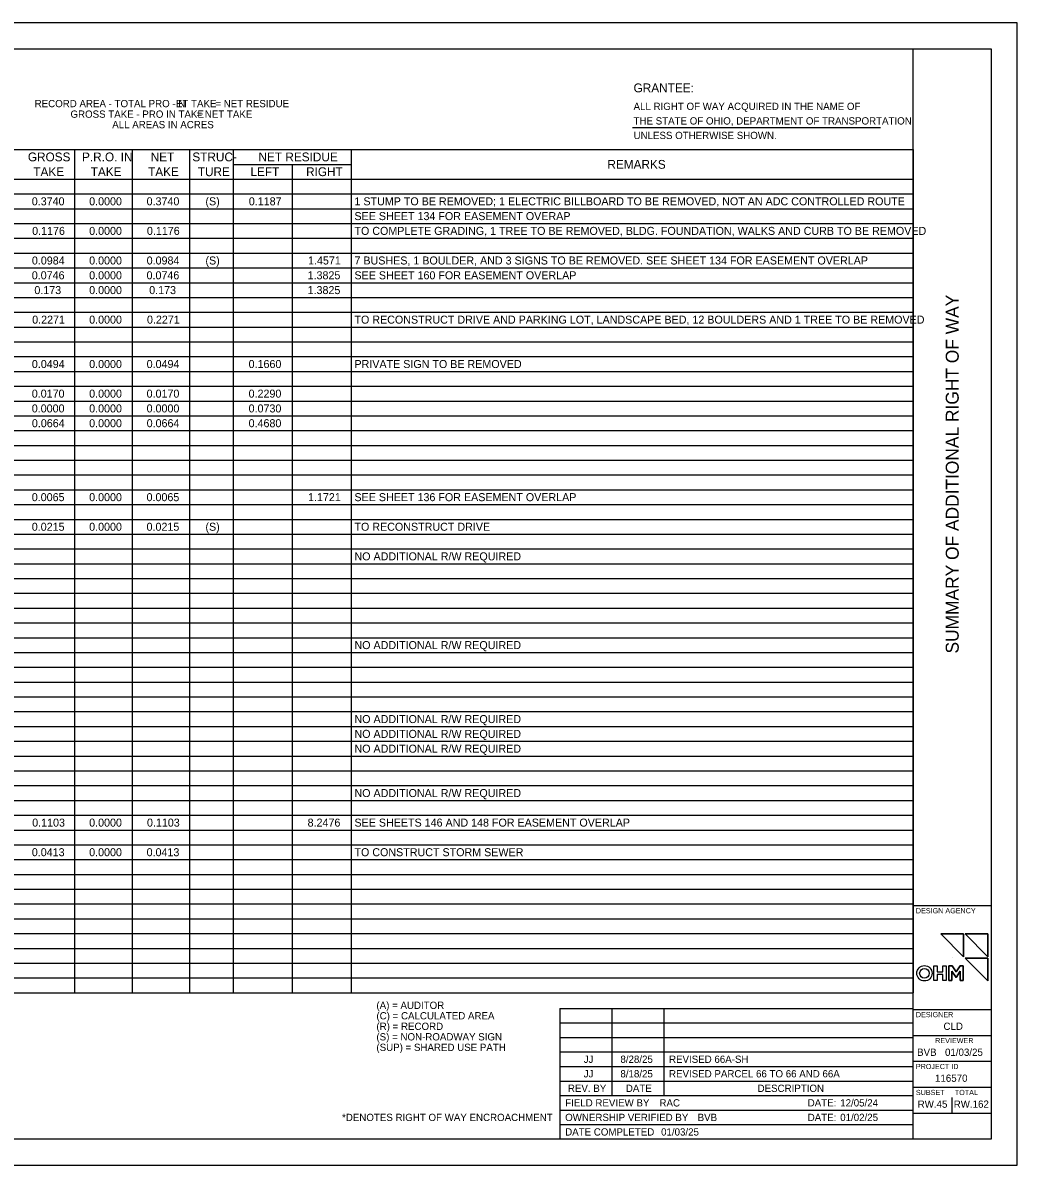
# Model space of a CAD drawing. Extents: x -3.6 to 34, y 0 to 22.
# Drawn here: x 14.86 to 34, y 0 to 22 of the extents above; entities that cross this region are included whole.
import ezdxf

# ---------------------------------------------------------------- set-up
doc = ezdxf.new("R2010")
doc.units = 0
for name, color, linetype in [('Default', 7, 'Continuous'), ('SH_Border', 7, 'Continuous'), ('SH_Cut_Line', 7, 'Continuous'), ('SH_Data', 7, 'Continuous'), ('SH_Text', 7, 'Continuous')]:
    doc.layers.add(name, color=color, linetype=linetype)

msp = doc.modelspace()

# ---------------------------------------------------------------- linework, layer by layer
at = {"layer": 'SH_Border'}
for p, q in [((32, 0.5), (32, 21.5)), ((32, 5), (33.5, 5)), ((32, 3), (33.5, 3)), ((32, 2.5), (33.5, 2.5)), ((32, 2), (33.5, 2)), ((32, 1.5), (33.5, 1.5)), ((32, 1), (33.5, 1))]:
    msp.add_line(p, q, dxfattribs=at)
msp.add_lwpolyline([(1.5, 21.5), (33.5, 21.5), (33.5, 0.5), (1.5, 0.5)], close=True, dxfattribs=at)
at = {"layer": 'SH_Cut_Line'}
msp.add_lwpolyline([(0, 0), (34, 0), (34, 22), (0, 22)], close=True, dxfattribs=at)
at = {"layer": 'SH_Data'}
for p, q in [((32.75, 4), (32.75, 4)), ((32.745, 3.557), (32.745, 3.737)), ((32.745, 3.737), (32.824, 3.613)), ((32.824, 3.613), (32.903, 3.737)), ((32.903, 3.737), (32.903, 3.557)), ((32.75, 1), (32.75, 1.3))]:
    msp.add_line(p, q, dxfattribs=at)
for points in [[(32.53, 4.453), (32.966, 4.015), (32.966, 4.453), (32.53, 4.453)], [(32.997, 4.453), (33.433, 4.015), (33.433, 4.453), (32.997, 4.453)], [(32.997, 3.988), (33.433, 3.55), (33.433, 3.988), (32.997, 3.988)], [(32.824, 3.721), (32.748, 3.84), (32.685, 3.84), (32.685, 3.557), (32.745, 3.557)], [(32.903, 3.557), (32.963, 3.557), (32.963, 3.84), (32.9, 3.84), (32.824, 3.721)]]:
    msp.add_lwpolyline(points, dxfattribs=at)
for points in [[(32.966, 4.453), (32.966, 4.015), (32.53, 4.453)], [(33.433, 4.453), (33.433, 4.015), (32.997, 4.453)], [(33.433, 3.988), (33.433, 3.55), (32.997, 3.988)], [(32.397, 3.838), (32.457, 3.838), (32.457, 3.724), (32.571, 3.724), (32.571, 3.838), (32.631, 3.838), (32.631, 3.556), (32.571, 3.556), (32.571, 3.671), (32.457, 3.671), (32.457, 3.556), (32.397, 3.556)], [(32.397, 3.838), (32.457, 3.838), (32.457, 3.724), (32.571, 3.724), (32.571, 3.838), (32.631, 3.838), (32.631, 3.556), (32.571, 3.556), (32.571, 3.671), (32.457, 3.671), (32.457, 3.556), (32.397, 3.556)], [(32.9, 3.84), (32.963, 3.84), (32.963, 3.557), (32.903, 3.557), (32.903, 3.737), (32.824, 3.613), (32.745, 3.737), (32.745, 3.557), (32.685, 3.557), (32.685, 3.84), (32.748, 3.84), (32.824, 3.721)]]:
    msp.add_lwpolyline(points, close=True, dxfattribs=at)
for radius in [0.148, 0.148, 0.0927, 0.0927]:
    msp.add_circle((32.215, 3.695), radius, dxfattribs=at)
at = {"layer": 'SH_Text'}
for p, q in [((26.592, 19.986), (31.372, 19.986)), ((1.5, 19.56), (32, 19.56)), ((15.852, 19.56), (15.852, 3.32)), ((16.957, 19.56), (16.957, 3.32)), ((18.062, 19.56), (18.062, 3.32)), ((18.907, 19.56), (18.907, 3.32)), ((21.178, 19.56), (21.178, 3.32)), ((32, 19.56), (32, 3.32)), ((18.907, 19.275), (21.178, 19.275)), ((20.043, 19.275), (20.043, 3.32)), ((1.5, 18.99), (32, 18.99)), ((1.5, 18.705), (32, 18.705)), ((1.5, 18.421), (32, 18.421)), ((1.5, 18.136), (32, 18.136)), ((1.5, 17.851), (32, 17.851)), ((1.5, 17.566), (32, 17.566)), ((1.5, 17.281), (32, 17.281)), ((7.072, 16.996), (21.178, 16.996)), ((21.178, 16.996), (32, 16.996)), ((1.5, 16.711), (32, 16.711)), ((1.5, 16.426), (32, 16.426)), ((1.5, 16.141), (32, 16.141)), ((1.5, 15.856), (32, 15.856)), ((1.5, 15.571), (32, 15.571)), ((1.5, 15.287), (32, 15.287)), ((1.5, 15.002), (32, 15.002)), ((1.5, 14.717), (32, 14.717)), ((7.072, 14.432), (21.178, 14.432)), ((21.178, 14.432), (32, 14.432)), ((1.5, 14.147), (32, 14.147)), ((1.5, 13.862), (32, 13.862)), ((1.5, 13.577), (32, 13.577)), ((1.5, 13.292), (32, 13.292)), ((1.5, 13.007), (32, 13.007)), ((1.5, 12.722), (32, 12.722)), ((1.5, 12.437), (32, 12.437)), ((1.5, 12.152), (32, 12.152)), ((1.5, 11.868), (32, 11.868)), ((1.5, 11.583), (32, 11.583)), ((1.5, 11.298), (32, 11.298)), ((1.5, 11.013), (32, 11.013)), ((1.5, 10.728), (32, 10.728)), ((1.5, 10.443), (32, 10.443)), ((1.5, 10.158), (32, 10.158)), ((1.5, 9.873), (32, 9.873)), ((1.5, 9.588), (32, 9.588)), ((1.5, 9.303), (32, 9.303)), ((1.5, 9.018), (32, 9.018)), ((1.5, 8.734), (32, 8.734)), ((1.5, 8.449), (32, 8.449)), ((1.5, 8.164), (32, 8.164)), ((7.072, 7.879), (21.178, 7.879)), ((21.178, 7.879), (32, 7.879)), ((1.5, 7.594), (32, 7.594)), ((1.5, 7.309), (32, 7.309)), ((1.5, 7.024), (32, 7.024)), ((1.5, 6.739), (32, 6.739)), ((1.5, 6.454), (32, 6.454)), ((1.5, 6.169), (32, 6.169)), ((1.5, 5.884), (32, 5.884)), ((1.5, 5.599), (32, 5.599)), ((1.5, 5.315), (32, 5.315)), ((1.5, 5.03), (32, 5.03)), ((1.5, 4.745), (32, 4.745)), ((1.5, 4.46), (32, 4.46)), ((1.5, 4.175), (32, 4.175)), ((1.5, 3.89), (32, 3.89)), ((1.5, 3.605), (32, 3.605)), ((1.5, 3.32), (32, 3.32)), ((25.197, 3.02), (25.197, 0.5)), ((25.197, 3.02), (32, 3.02)), ((26.197, 3.02), (26.197, 1.34)), ((27.197, 3.02), (27.197, 1.34)), ((25.197, 2.74), (32, 2.74)), ((25.197, 2.46), (32, 2.46)), ((25.197, 2.18), (32, 2.18)), ((25.197, 1.9), (32, 1.9)), ((25.197, 1.62), (32, 1.62)), ((25.197, 1.34), (32, 1.34)), ((25.197, 1.06), (32, 1.06)), ((25.197, 0.78), (32, 0.78)), ((32, 0.5), (32, 0.5))]:
    msp.add_line(p, q, dxfattribs=at)

# ---------------------------------------------------------------- texts
at = {"layer": 'Default'}
for s, p in [('(A) = AUDITOR', (21.663, 3.009)), ('(C) = CALCULATED AREA', (21.663, 2.807)), ('(R) = RECORD', (21.663, 2.604)), ('(S) = NON-ROADWAY SIGN', (21.663, 2.402)), ('(SUP) = SHARED USE PATH', (21.663, 2.199)), ('*DENOTES RIGHT OF WAY ENCROACHMENT', (21.001, 0.85))]:
    msp.add_text(s, height=0.14, dxfattribs=at).set_placement(p)
at = {"layer": 'SH_Data'}
msp.add_text('SUMMARY OF ADDITIONAL RIGHT OF WAY', height=0.25, rotation=90, dxfattribs=at).set_placement((32.875, 9.854))
for s, height, p in [('DESIGN AGENCY', 0.1, (32.05, 4.85)), ('DESIGNER', 0.1, (32.05, 2.85)), ('CLD', 0.14, (32.582, 2.605)), ('REVIEWER', 0.1, (32.422, 2.35)), ('BVB', 0.14, (32.074, 2.105)), ('01/03/25', 0.14, (32.611, 2.105)), ('PROJECT ID', 0.1, (32.05, 1.85)), ('SUBSET', 0.1, (32.05, 1.35)), ('TOTAL', 0.1, (32.8, 1.35)), ('RW.45', 0.14, (32.085, 1.105)), ('RW.162', 0.14, (32.779, 1.105))]:
    msp.add_text(s, height=height, dxfattribs=at).set_placement(p)
at = {"layer": 'SH_Text'}
for s, height, p in [('GRANTEE:', 0.17, (26.614, 20.662)), ('RECORD AREA - TOTAL PRO - N', 0.14, (15.082, 20.375)), ('ET TAKE', 0.14, (17.803, 20.375)), (' = NET RESIDUE', 0.14, (18.509, 20.375)), ('ALL RIGHT OF WAY ACQUIRED IN THE NAME OF', 0.14, (26.614, 20.322)), ('GROSS TAKE - PRO IN TAKE', 0.14, (15.772, 20.172)), (' = NET TAKE', 0.14, (18.145, 20.172)), ('ALL AREAS IN ACRES', 0.14, (16.576, 19.97)), ('THE STATE OF OHIO, DEPARTMENT OF TRANSPORTATION', 0.14, (26.614, 20.042)), ('UNLESS OTHERWISE SHOWN.', 0.14, (26.614, 19.762)), ('GROSS', 0.1696, (14.952, 19.333)), ('P.R.O. IN', 0.1696, (15.995, 19.333)), ('NET', 0.1696, (17.316, 19.333)), ('STRUC-', 0.1696, (18.119, 19.333)), ('NET RESIDUE', 0.16961, (19.393, 19.333)), ('REMARKS', 0.1696, (26.111, 19.19)), ('TAKE', 0.1696, (15.057, 19.048)), ('TAKE', 0.1696, (16.162, 19.048)), ('TAKE', 0.1696, (17.267, 19.048)), ('TURE', 0.1696, (18.224, 19.048)), ('LEFT', 0.1696, (19.238, 19.048)), ('RIGHT', 0.1696, (20.309, 19.048)), ('0.3740', 0.1542, (15.027, 18.486)), ('0.0000', 0.1542, (16.132, 18.486)), ('0.3740', 0.1542, (17.238, 18.486)), ('(S)', 0.1542, (18.371, 18.486)), ('0.1187', 0.1542, (19.206, 18.486)), ('1 STUMP TO BE REMOVED; 1 ELECTRIC BILLBOARD TO BE REMOVED, NOT AN ADC CONTROLLED ROUTE', 0.15419, (21.24, 18.486)), ('SEE SHEET 134 FOR EASEMENT OVERAP', 0.15419, (21.24, 18.201)), ('0.1176', 0.1542, (15.034, 17.916)), ('0.0000', 0.1542, (16.132, 17.916)), ('0.1176', 0.1542, (17.244, 17.916)), ('TO COMPLETE GRADING, 1 TREE TO BE REMOVED, BLDG. FOUNDATION, WALKS AND CURB TO BE REMOVED', 0.15419, (21.24, 17.916)), ('0.0984', 0.1542, (15.029, 17.346)), ('0.0000', 0.1542, (16.132, 17.346)), ('0.0984', 0.1542, (17.239, 17.346)), ('(S)', 0.1542, (18.371, 17.346)), ('1.4571', 0.1542, (20.346, 17.346)), ('7 BUSHES, 1 BOULDER, AND 3 SIGNS TO BE REMOVED. SEE SHEET 134 FOR EASEMENT OVERLAP', 0.15419, (21.24, 17.346)), ('0.0746', 0.1542, (15.027, 17.061)), ('0.0000', 0.1542, (16.132, 17.061)), ('0.0746', 0.1542, (17.237, 17.061)), ('1.3825', 0.1542, (20.338, 17.061)), ('SEE SHEET 160 FOR EASEMENT OVERLAP', 0.15419, (21.24, 17.061)), ('0.173', 0.1542, (15.077, 16.776)), ('0.0000', 0.1542, (16.132, 16.776)), ('0.173', 0.1542, (17.288, 16.776)), ('1.3825', 0.1542, (20.338, 16.776)), ('0.2271', 0.1542, (15.035, 16.207)), ('0.0000', 0.1542, (16.132, 16.207)), ('0.2271', 0.1542, (17.245, 16.207)), ('TO RECONSTRUCT DRIVE AND PARKING LOT, LANDSCAPE BED, 12 BOULDERS AND 1 TREE TO BE REMOVED', 0.15419, (21.24, 16.207)), ('0.0494', 0.1542, (15.029, 15.352)), ('0.0000', 0.1542, (16.132, 15.352)), ('0.0494', 0.1542, (17.239, 15.352)), ('0.1660', 0.1542, (19.202, 15.352)), ('PRIVATE SIGN TO BE REMOVED', 0.15419, (21.24, 15.352)), ('0.0170', 0.1542, (15.027, 14.782)), ('0.0000', 0.1542, (16.132, 14.782)), ('0.0170', 0.1542, (17.238, 14.782)), ('0.2290', 0.1542, (19.202, 14.782)), ('0.0000', 0.1542, (15.027, 14.497)), ('0.0000', 0.1542, (16.132, 14.497)), ('0.0000', 0.1542, (17.238, 14.497)), ('0.0730', 0.1542, (19.202, 14.497)), ('0.0664', 0.1542, (15.029, 14.212)), ('0.0000', 0.1542, (16.132, 14.212)), ('0.0664', 0.1542, (17.239, 14.212)), ('0.4680', 0.1542, (19.202, 14.212)), ('0.0065', 0.1542, (15.027, 12.788)), ('0.0000', 0.1542, (16.132, 12.788)), ('0.0065', 0.1542, (17.237, 12.788)), ('1.1721', 0.1542, (20.346, 12.788)), ('SEE SHEET 136 FOR EASEMENT OVERLAP', 0.15419, (21.24, 12.788)), ('0.0215', 0.1542, (15.027, 12.218)), ('0.0000', 0.1542, (16.132, 12.218)), ('0.0215', 0.1542, (17.237, 12.218)), ('(S)', 0.1542, (18.371, 12.218)), ('TO RECONSTRUCT DRIVE', 0.15419, (21.24, 12.218)), ('NO ADDITIONAL R/W REQUIRED', 0.15419, (21.24, 11.648)), ('NO ADDITIONAL R/W REQUIRED', 0.15419, (21.24, 9.939)), ('NO ADDITIONAL R/W REQUIRED', 0.15419, (21.24, 8.514)), ('NO ADDITIONAL R/W REQUIRED', 0.15419, (21.24, 8.229)), ('NO ADDITIONAL R/W REQUIRED', 0.15419, (21.24, 7.944)), ('NO ADDITIONAL R/W REQUIRED', 0.15419, (21.24, 7.089)), ('0.1103', 0.1542, (15.035, 6.52)), ('0.0000', 0.1542, (16.132, 6.52)), ('0.1103', 0.1542, (17.245, 6.52)), ('8.2476', 0.1542, (20.338, 6.52)), ('SEE SHEETS 146 AND 148 FOR EASEMENT OVERLAP', 0.15419, (21.24, 6.52)), ('0.0413', 0.1542, (15.028, 5.95)), ('0.0000', 0.1542, (16.132, 5.95)), ('0.0413', 0.1542, (17.238, 5.95)), ('TO CONSTRUCT STORM SEWER', 0.15419, (21.24, 5.95)), (' JJ', 0.14, (25.602, 1.97)), (' 8/28/25', 0.14, (26.309, 1.97)), ('REVISED 66A-SH                         ', 0.14, (27.297, 1.97)), (' JJ', 0.14, (25.602, 1.69)), (' 8/18/25', 0.14, (26.309, 1.69)), ('REVISED PARCEL 66 TO 66 AND 66A        ', 0.14, (27.297, 1.69)), ('REV. BY', 0.14, (25.35, 1.41)), ('DATE', 0.14, (26.466, 1.41)), ('DESCRIPTION', 0.14, (29.002, 1.41)), ('116570', 0.14, (32.419, 1.605)), ('FIELD REVIEW BY', 0.14, (25.297, 1.13)), ('RAC                      ', 0.14, (27.113, 1.13)), ('DATE:', 0.14, (29.967, 1.13)), ('12/05/24', 0.14, (30.593, 1.13)), ('OWNERSHIP VERIFIED BY', 0.14, (25.297, 0.85)), ('BVB               ', 0.14, (27.848, 0.85)), ('DATE:', 0.14, (29.967, 0.85)), ('01/02/25', 0.14, (30.593, 0.85)), ('DATE COMPLETED', 0.14, (25.297, 0.57)), ('01/03/25                            ', 0.14, (27.144, 0.57))]:
    msp.add_text(s, height=height, dxfattribs=at).set_placement(p)

doc.saveas('drawing.dxf')
